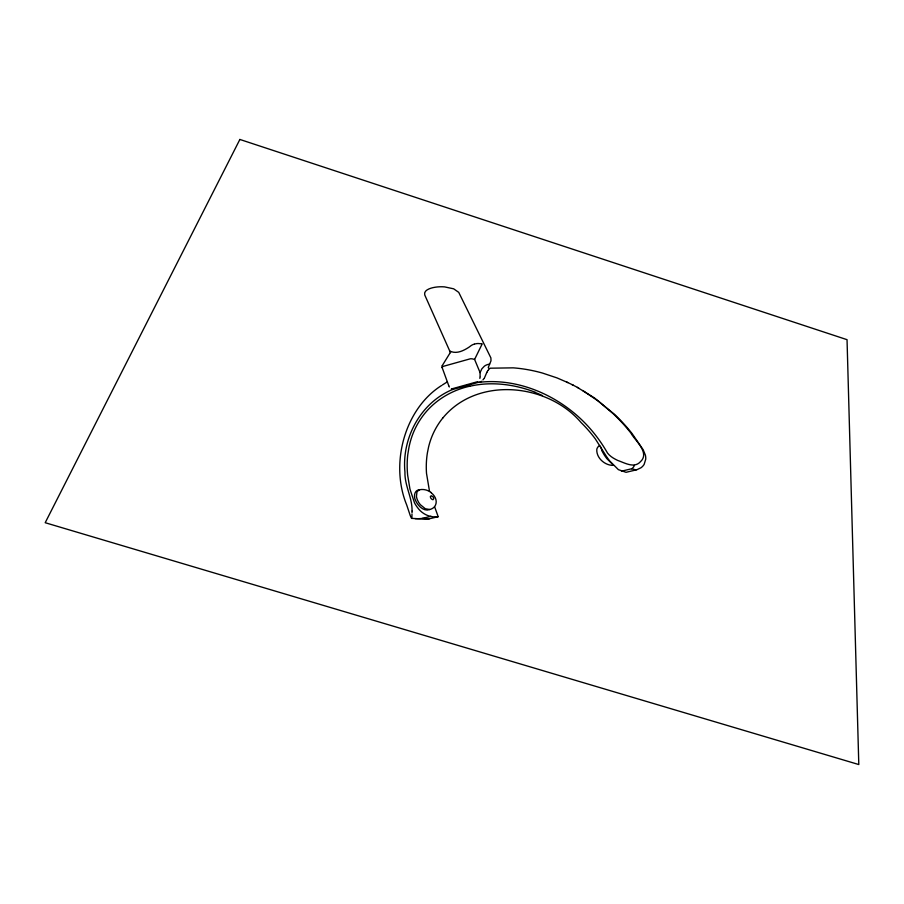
<?xml version="1.0" encoding="UTF-8"?>
<svg xmlns="http://www.w3.org/2000/svg" width="904" height="904" viewBox="0 0 904 904"><rect width="100%" height="100%" fill="white"/><g stroke="black" fill="none" stroke-linecap="round" stroke-linejoin="round"><path stroke-width="1.36" d="M412.054 510.884C412.326 497.562 404.529 485.561 404.947 472.114C401.602 438.259 420.484 402.856 452.362 389.59L477.888 382.471C510.85 378.222 544.468 389.918 570.401 410.066C585.543 421.716 598.109 436.542 607.544 453.119C610.166 456.475 613.963 458.656 617.76 460.452C624.924 462.904 634.359 468.758 640.574 461.571C650.259 452.621 634.325 439.796 631.06 433.276A155.364 114.898 24.4 0 0 613.353 413.874L598.471 401.229L582.73 390.505M412.054 511.178L412.021 512.851M411.975 514.263L411.874 518.387L425.558 519.122A12.916 9.955 20.8 0 0 429.4 518.772L438.191 516.692L434.575 506.669A13.402 10.272 20.6 0 0 431.242 492.816M480.103 376.652L480.069 372.742M480.035 377.284L479.854 378.426M486.827 372.403L484.42 377.974M489.64 364.075A15.018 10.441 22 0 0 484.329 366.222L481.798 368.911L480.08 372.595L474.6 359.43L482.171 343.938M442.338 365.465L449.808 353.362M487.945 370.471L487.674 370.866A24.284 16.905 22.6 0 0 486.827 372.403M484.035 378.527L482.917 379.917M488.239 370.098L488.815 369.431A16.498 11.47 22.3 0 1 490.239 368.199L513.235 367.849A118.763 86.264 24.8 0 1 542.4 373.036L557.011 377.906L567.881 382.607M442.745 418.089C477.086 376.075 547.609 383.093 581.148 422.62A126.922 94.05 23.6 0 1 595.386 438.982L605.838 455.48A66.444 45.663 28.8 0 0 609.872 461.142L618.404 469.662L626.054 472.306L636.834 469.752L640.981 467.763A22.894 16.057 28 0 0 644.134 464.407L645.727 459.221A23.877 16.747 27.9 0 0 645.388 455.13L643.173 449.751L632.178 433.705A154.844 114.48 24.5 0 0 614.528 414.371L594.516 397.975L577.373 387.421M481.504 381.273L480.431 382.042M441.491 385.556C404.8 408.789 389.703 463.549 406.687 504.929L410.427 516.105M442.305 385.014L447.344 381.861M474.182 344.142L473.504 344.379A15.763 10.837 21.3 0 0 470.566 346.017A58.692 39.674 18.9 0 1 468.577 347.464C463.605 350.639 457.221 353.837 451.265 351.645M477.606 381.68L451.378 389.002L452.814 389.466M474.589 344.028L476.589 343.633A14.374 9.876 21.3 0 1 478.159 343.52L481.606 343.814M434.564 506.658A11.537 8.848 20.7 0 1 429.773 509.506L425.332 508.749L420.496 504.816A19.267 14.713 21.2 0 1 418.529 502.138L417.535 500.217A19.504 14.893 21.2 0 1 416.45 496.352L417.026 491.595L419.479 489.787A11.379 8.724 20.6 0 1 430.519 492.081L431.377 492.703M419.479 489.787C414.326 489.957 413.411 496.646 415.569 500.454A20.645 15.775 21.2 0 0 418.575 505.268C421.196 508.443 425.547 511.314 429.773 509.494M469.696 386.223C452.768 389.974 436.937 399.037 425.716 412.314A140.967 103.802 25.9 0 0 408.8 448.305L407.749 454.825A157.929 116.051 26.6 0 0 407.659 475.278L409.953 489.075L414.541 502.906A34.714 26.431 21.7 0 0 417.512 507.539C422.134 514.093 430.089 517.913 438.191 516.692M415.106 518.647A40.07 30.544 19.8 0 0 422.123 518.421L431.027 516.32M621.455 471.187L631.636 468.769L636.088 469.933M613.5 465.357C605.07 465.718 596.131 457.966 596.809 449.288A11.13 7.853 27.4 0 1 599.804 445.469M422.123 518.433L429.4 518.772M535.213 392.438L542.4 395.534M566.593 382.008L573.26 385.172M571.995 384.584L578.639 387.997M474.6 359.43L472.148 358.832A10.904 7.582 21.1 0 0 470.362 358.786L443.74 366.222A5.017 3.514 20.1 0 0 442.983 366.493L442.135 367.544L448.757 385.714M612.381 464.136L607.047 458.836A36.669 25.538 28.2 0 1 601.928 450.61M449.311 386.98L448.87 386.019M601.962 450.61L600.889 447.175M429.536 491.448L426.507 473.368A146.73 107.542 27 0 1 427.434 452.678L428.564 447.073A135.046 99.124 26.5 0 1 442.745 418.077M411.749 518.455A4.396 3.413 20.4 0 1 410.732 516.591M442.169 367.645A4.644 3.254 20.1 0 1 442.226 365.657M449.943 353.102A4 2.768 19.9 0 0 449.876 351.328L424.744 294.953C423.456 290.387 429.694 288.387 433.106 287.619A34.521 23.188 19.7 0 1 444.565 286.884L453.661 288.817L458.735 292.365L490.895 357.927L490.996 360.741A14.803 10.204 21.1 0 1 490.736 361.464L488.454 366.99A2.057 1.424 21.7 0 0 488.386 367.871A3.379 2.339 21.7 0 0 488.77 368.109M634.382 465.413A14.769 10.407 28 0 1 631.681 468.814M450.113 351.215A2.192 1.514 20.1 0 1 451.186 351.712M479.538 382.256A2.735 1.921 21.5 0 1 478.883 382.189M469.73 386.279A94.762 69.133 24 0 1 535.27 392.268M430.462 496.545L430.44 496.703A3.3 2.52 21.1 0 0 430.666 497.81A4.147 3.164 21.1 0 0 431.558 499.042L432.948 499.754L433.717 498.782A3.209 2.452 21 0 0 433.513 497.697L433.423 497.505A4.373 3.345 20.9 0 0 432.779 496.601L431.231 495.742L430.462 496.545M239.876 139.453L45.2 522.715L858.8 764.547L847.037 339.678L239.876 139.453"/></g></svg>
